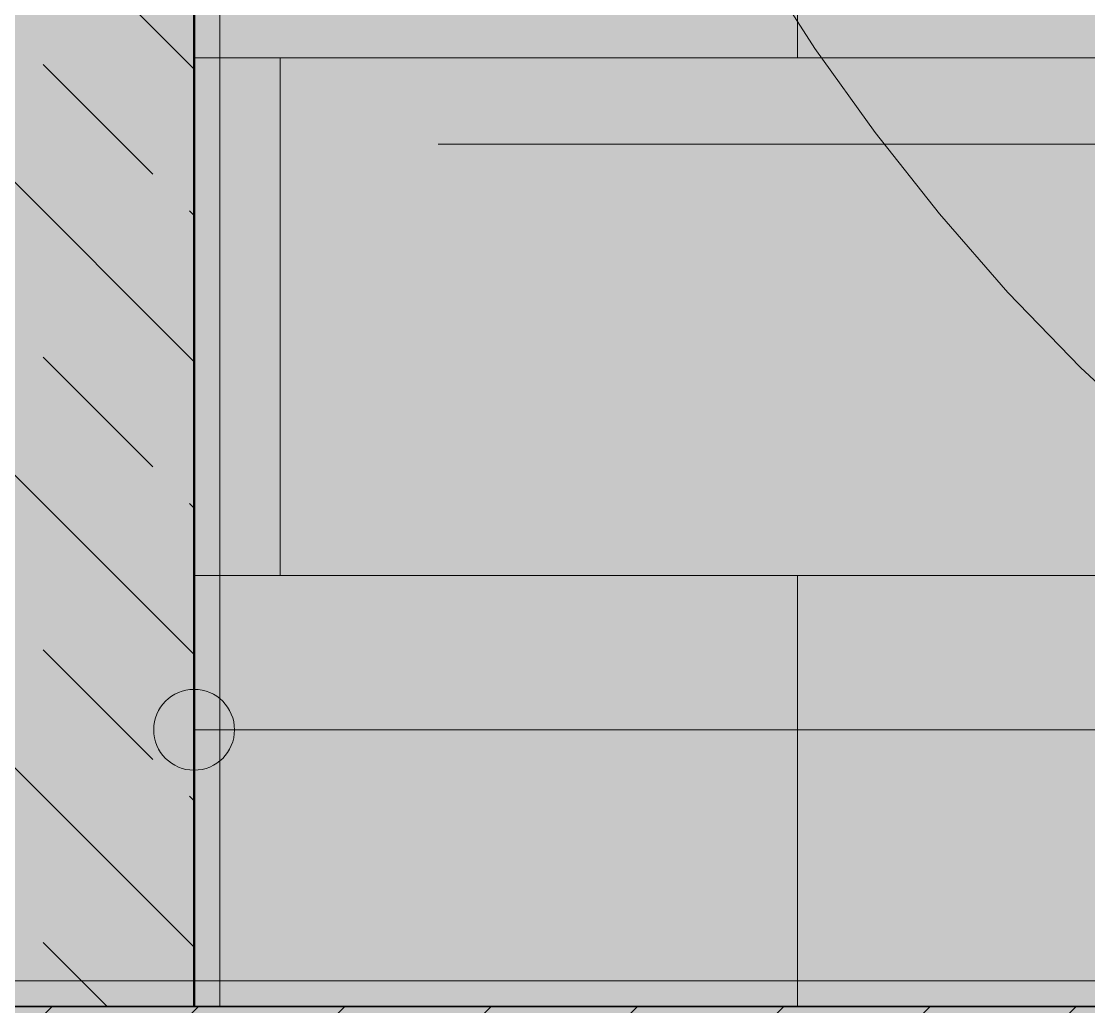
# Model space of a CAD drawing. Header units: metres. Extents: x -22.4 to 53.1, y 133.6 to 157.9.
# Drawn here: x 25.368 to 25.987, y 138.04 to 138.611 of the extents above; entities that cross this region are included whole.
import ezdxf

# ---------------------------------------------------------------- set-up
doc = ezdxf.new("R2010")
doc.units = ezdxf.units.M
doc.header["$MEASUREMENT"] = 0
for name, pattern in [('Strichlinie', [0.004, 0.003, -0.001]), ('Strichlinie_ eng', [0.0023, 0.0015, -0.0007999999999999998]), ('Strichpunktlinie', [0.00670277762413025, 0.00352777767181396, -0.00176388883590699, 0, -0.0014111111164093])]:
    doc.linetypes.add(name, pattern=pattern)
for name, color, linetype in [('00  Raster', 7, 'Continuous'), ('10  Treppen + Rampen', 7, 'Continuous'), ('10  Wand Massiv', 7, 'Continuous'), ('10  Wand Massiv_Schnittschraffur', 7, 'Continuous'), ('20  Boden Aufbauten', 7, 'Continuous'), ('20  Boden Aufbauten_Deckschraffur', 7, 'Continuous'), ('50  NUF - Raumstempel', 7, 'Continuous'), ('70  Schnittlinien', 7, 'Continuous')]:
    doc.layers.add(name, color=color, linetype=linetype)
pattern_1 = [(26.86748973909858, (-110.1079421504027, 75.26466369909193), (-0.01129821551739186, 0.02230135256262647), [0, -0.025])]

# ---------------------------------------------------------------- blocks, each defined once
blk = doc.blocks.new('*X1', base_point=(-23.42889795235969, 120.7796100173605))
at = {"layer": '20  Boden Aufbauten_Deckschraffur', "color": 254, "linetype": 'Continuous', "lineweight": 18, "ltscale": 1000, "true_color": 0xdfdfdf}
for p, q in [((25.8184315605493, 138.5899071285867), (25.81843163170033, 138.8899071285867)), ((25.46842907395453, 138.5899072115968), (26.11843156054929, 138.5899070574357)), ((25.46842907395453, 138.5899072115968), (26.11843156054929, 138.5899070574357)), ((25.51843148939826, 138.2899071997377), (25.51843156054931, 138.5899071997377)), ((25.46842900280349, 138.2899072115968), (26.11843148939825, 138.2899070574356)), ((25.81843143010589, 138.0399078008634), (25.81843148939825, 138.2899071285867))]:
    blk.add_line(p, q, dxfattribs=at)

msp = doc.modelspace()

# ---------------------------------------------------------------- hatches: boundary and pattern name
at = {"layer": '10  Wand Massiv_Schnittschraffur', "linetype": 'Continuous', "lineweight": 0, "true_color": 0xffffff}
for points in [[(25.21842893325572, 143.5399078207062), (25.21842893325569, 138.0399078207063), (25.46842893325569, 138.0399078207062), (25.46842893325578, 143.5399078207062)], [(25.46842893325575, 143.5249078207062), (25.46842893325569, 138.0399078207062), (25.48342893325571, 138.0399078207062), (25.48342893325573, 143.5249078207062)], [(29.91417349761136, 138.0549078207056), (24.60342893325737, 138.0549078207058), (24.60342893325737, 138.0399078207058), (29.91417349761133, 138.0399078207055)], [(24.60342893325737, 137.8399078207058), (29.91417349761133, 137.8399078207056), (29.91417349761133, 138.0399078207055), (24.60342893325737, 138.0399078207058)]]:
    msp.add_hatch(color=7, dxfattribs=at).paths.add_polyline_path(points)
at = {"layer": '10  Wand Massiv_Schnittschraffur', "linetype": 'Continuous', "lineweight": 13, "true_color": 0x000100}
h = msp.add_hatch(dxfattribs=at)
h.set_pattern_fill('Beton__Stahlbeton_0001', color=98, style=0, pattern_type=2)
h.set_pattern_definition([(134.9999999999997, (-110.1079421504027, 75.26466369909193), (0.0848528137423862, 0.08485281374238521), []), (134.9999999999997, (-110.1503685572739, 75.22223729222074), (0.0848528137423862, 0.08485281374238521), [0.09000000000000001, -0.03])])
h.paths.add_polyline_path([(25.21842893325572, 143.5399078207062), (25.21842893325569, 138.0399078207063), (25.46842893325569, 138.0399078207062), (25.46842893325578, 143.5399078207062)])
h = msp.add_hatch(dxfattribs=at)
h.set_pattern_fill('Gips_0001', color=98, style=0, pattern_type=2)
h.set_pattern_definition(pattern_1)
h.paths.add_polyline_path([(25.46842893325575, 143.5249078207062), (25.46842893325569, 138.0399078207062), (25.48342893325571, 138.0399078207062), (25.48342893325573, 143.5249078207062)])
h = msp.add_hatch(dxfattribs=at)
h.set_pattern_fill('Gips_0001', color=98, style=0, pattern_type=2)
h.set_pattern_definition(pattern_1)
h.paths.add_polyline_path([(29.91417349761136, 138.0549078207056), (24.60342893325737, 138.0549078207058), (24.60342893325737, 138.0399078207058), (29.91417349761133, 138.0399078207055)])
h = msp.add_hatch(dxfattribs=at)
h.set_pattern_fill('Beton__Stahlbeton_0001', color=98, style=0, pattern_type=2)
h.set_pattern_definition([(44.99999999999793, (-110.1079421504027, 75.26466369909193), (-0.08485281374238263, 0.08485281374238877), []), (44.99999999999793, (-110.1503685572739, 75.30709010596313), (-0.08485281374238263, 0.08485281374238877), [0.09, -0.03])])
h.paths.add_polyline_path([(24.60342893325737, 137.8399078207058), (29.91417349761133, 137.8399078207056), (29.91417349761133, 138.0399078207055), (24.60342893325737, 138.0399078207058)])
at = {"layer": '20  Boden Aufbauten_Deckschraffur', "linetype": 'Continuous', "lineweight": 0, "true_color": 0xffffff}
msp.add_hatch(color=7, dxfattribs=at).paths.add_polyline_path([(25.4684289435111, 138.0399078056417), (28.56843391670074, 138.0399077633193), (28.56842664547785, 139.1399057098301), (27.1584274490356, 139.1399060609432), (26.87842723683931, 139.1399062831425), (25.46842920439795, 139.1399066008485)])

# ---------------------------------------------------------------- linework, layer by layer
at = {"layer": '00  Raster', "color": 7, "linetype": 'Strichpunktlinie', "lineweight": 13, "ltscale": 1000}
for p, q in [((25.36842924637169, 133.7291013488008), (25.36842924637169, 155.8899079551817)), ((-22.00944329288886, 138.539908058331), (33.15561019016472, 138.539908058331))]:
    msp.add_line(p, q, dxfattribs=at)
at = {"layer": '10  Treppen + Rampen', "color": 7, "linetype": 'Strichlinie_ eng', "lineweight": 13, "ltscale": 1000}
msp.add_arc((26.83841659361613, 139.2799104854601), 1.220000000000014, 180.3639391022955, 270.5458817793928, dxfattribs=at)
at = {"layer": '10  Wand Massiv', "color": 7, "linetype": 'Continuous', "lineweight": 50, "ltscale": 1000}
msp.add_line((25.46842848402813, 138.0399081255864), (25.46842931230264, 143.5249075591127), dxfattribs=at)
at = {"layer": '10  Wand Massiv', "color": 7, "linetype": 'Continuous', "lineweight": 35, "ltscale": 1000}
msp.add_line((29.91417367285733, 138.0399081255864), (24.60342911472346, 138.0399081255864), dxfattribs=at)
at = {"layer": '10  Wand Massiv', "color": 7, "linetype": 'Continuous', "lineweight": 13, "ltscale": 1000, "flags": 128}
for points in [[(25.48342893325571, 138.0399078207062), (25.48342893325573, 143.5249078207062)], [(29.91417349761136, 138.0549078207056), (24.60342893325737, 138.0549078207058)], [(25.48342893325571, 138.0399078207062), (25.46842893325569, 138.0399078207062)]]:
    msp.add_lwpolyline(points, dxfattribs=at)
at = {"layer": '10  Wand Massiv', "color": 7, "linetype": 'Continuous', "lineweight": 25, "ltscale": 1000, "flags": 128}
msp.add_lwpolyline([(25.46842893325569, 138.0399078207062), (25.21842893325569, 138.0399078207063)], dxfattribs=at)
at = {"layer": '20  Boden Aufbauten', "color": 7, "linetype": 'Continuous', "lineweight": 13, "ltscale": 1000, "flags": 128}
msp.add_lwpolyline([(25.4684289435111, 138.0399078056417), (25.46842920439795, 139.1399066008485), (26.87842723683931, 139.1399062831425), (27.1584274490356, 139.1399060609432), (28.56842664547785, 139.1399057098301), (28.56843391670074, 138.0399077633193)], close=True, dxfattribs=at)
at = {"layer": '50  NUF - Raumstempel', "color": 7, "linetype": 'Strichlinie', "lineweight": 13, "ltscale": 1000, "flags": 128}
msp.add_lwpolyline([(28.55342893325779, 143.5249078207061), (28.55342893338718, 142.004909466444), (28.55342893338343, 139.5649094938626), (28.56842603110226, 139.5649078210297), (28.56842603121794, 138.0549078207056), (25.48342893325571, 138.0549078207058), (25.48342893325573, 143.5249078207062)], close=True, dxfattribs=at)
at = {"layer": '70  Schnittlinien', "color": 255, "linetype": 'Continuous', "lineweight": 18, "ltscale": 1000}
for p, q in [((25.46845747363583, 138.2741019138788), (25.46845747363583, 138.1266814759313)), ((25.46895775143745, 138.2003912807678), (27.01797022774426, 138.2003912807678))]:
    msp.add_line(p, q, dxfattribs=at)
msp.add_circle((25.46845772598991, 138.2003914283086), 0.02342469927249022, dxfattribs=at)

# ---------------------------------------------------------------- block references
at = {"layer": '10  Treppen + Rampen', "color": 7, "linetype": 'Continuous', "lineweight": 13, "ltscale": 1000}
msp.add_blockref('*X1', (-23.42889795235969, 120.7796100173605), dxfattribs=at)

doc.saveas('drawing.dxf')
